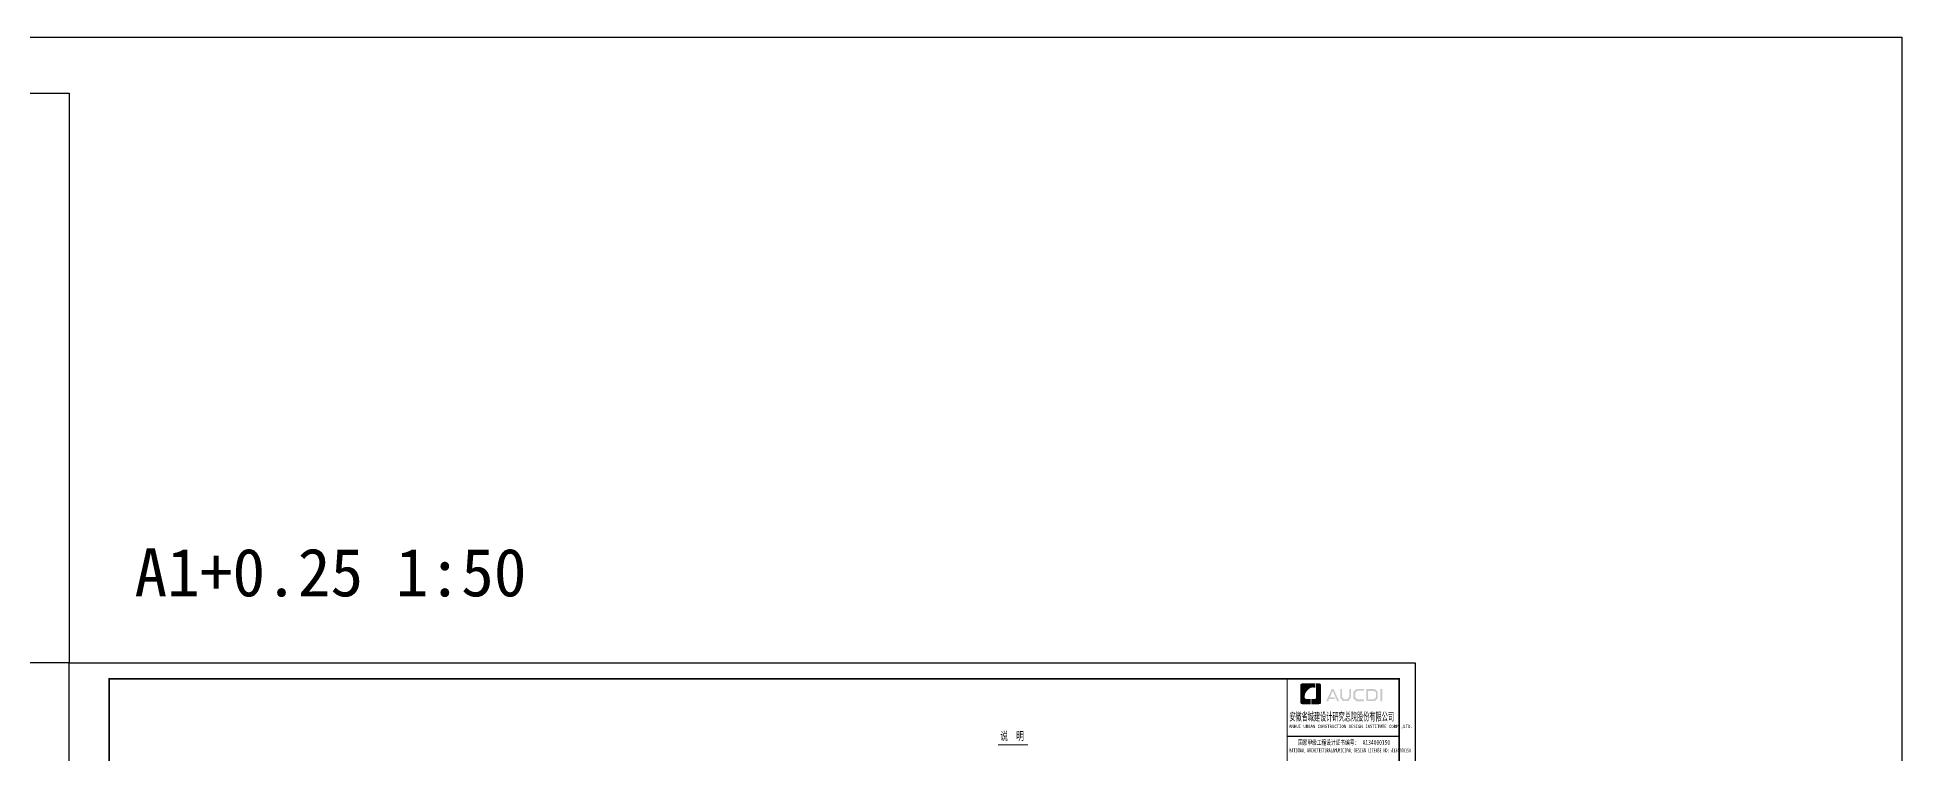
# Model space of a CAD drawing. Extents: x 27938 to 1507990, y 110129 to 923079.
# Drawn here: x 1188392 to 1246632, y 412125 to 434520 of the extents above; entities that cross this region are included whole.
import ezdxf

# ---------------------------------------------------------------- set-up
doc = ezdxf.new("R2010")
doc.units = 0
doc.header["$LTSCALE"] = 1000
doc.header["$MEASUREMENT"] = 0
for name, color, linetype in [('S-公用说明', 7, 'Continuous'), ('text', 7, 'Continuous'), ('图框', 140, 'Continuous'), ('图签文字', 147, 'Continuous')]:
    doc.layers.add(name, color=color, linetype=linetype)
doc.layers.add('yichutu', color=7, linetype='Continuous', true_color=0xffffff, plot=False)
doc.styles.add('_TCH_LABEL', font='simhei.ttf')
doc.styles.add('HT', font='simhei.ttf')
doc.styles.add('建筑图签-1', font='simhei.ttf', dxfattribs={"width": 0.7})

# ---------------------------------------------------------------- blocks, each defined once
blk = doc.blocks.new('院标1')
h = blk.add_hatch(color=150)
h.dxf.hatch_style = 1
h.set_gradient(color1=(33, 113, 253), color2=(33, 113, 253), tint=1, name='INVCURVED')
edge = h.paths.add_edge_path()
edge.add_spline(control_points=[(116373, 648379), (116379, 648379), (116382, 648379), (116391, 648379), (116391, 648379), (116391, 648379), (116616, 648379), (116616, 648379), (116616, 648379), (116616, 648379), (116616, 648054), (116616, 648054), (116616, 648054), (116616, 648054), (116108, 648054), (116108, 648054), (116108, 648054), (116028, 648054), (115963, 648111), (115963, 648199), (115963, 648199), (115963, 648199), (115963, 649215), (115963, 649215), (115963, 649215), (115963, 649295), (116018, 649360), (116108, 649360), (116108, 649360), (116108, 649360), (116897, 649360), (116897, 649360), (116897, 649360), (116897, 649360), (116897, 649080), (116897, 649080), (116897, 649080), (116897, 649080), (116566, 649140), (116356, 648859), (116356, 648859), (116245, 648719), (116240, 648545), (116247, 648466), (116247, 648466), (116254, 648386), (116247, 648466), (116247, 648466), (116247, 648466), (116247, 648466), (116258, 648374), (116373, 648379)], knot_values=[0, 0, 0, 0, 0.0714286, 0.0714286, 0.0714286, 0.1071429, 0.1428571, 0.1428571, 0.1428571, 0.1785714, 0.2142857, 0.2142857, 0.2142857, 0.25, 0.2857143, 0.2857143, 0.2857143, 0.3214286, 0.3571429, 0.3571429, 0.3571429, 0.3928571, 0.4285714, 0.4285714, 0.4285714, 0.4642857, 0.5, 0.5, 0.5, 0.5357143, 0.5714286, 0.5714286, 0.5714286, 0.6071429, 0.6428571, 0.6428571, 0.6428571, 0.6785714, 0.7142857, 0.7142857, 0.7142857, 0.75, 0.7857143, 0.7857143, 0.7857143, 0.8214286, 0.8571429, 0.8571429, 0.8571429, 0.9285714, 1, 1, 1, 1], degree=3, periodic=0)
h = blk.add_hatch(color=150)
h.dxf.hatch_style = 1
h.set_gradient(color1=(33, 113, 253), color2=(33, 113, 253), tint=1, name='INVCURVED')
edge = h.paths.add_edge_path()
edge.add_spline(control_points=[(117268, 649215), (117268, 649215), (117268, 648199), (117268, 648199), (117268, 648199), (117268, 648114), (117212, 648054), (117123, 648054), (117123, 648054), (117123, 648054), (116663, 648054), (116663, 648054), (116663, 648054), (116663, 648054), (116663, 648379), (116663, 648379), (116663, 648379), (116663, 648379), (116865, 648379), (116865, 648379), (116865, 648379), (116907, 648379), (116941, 648413), (116941, 648455), (116941, 648455), (116941, 648455), (116941, 649360), (116941, 649360), (116941, 649360), (116941, 649360), (117123, 649360), (117123, 649360), (117123, 649360), (117204, 649360), (117268, 649306), (117268, 649215)], knot_values=[0, 0, 0, 0, 0.1, 0.1, 0.1, 0.15, 0.2, 0.2, 0.2, 0.25, 0.3, 0.3, 0.3, 0.35, 0.4, 0.4, 0.4, 0.45, 0.5, 0.5, 0.5, 0.55, 0.6, 0.6, 0.6, 0.65, 0.7, 0.7, 0.7, 0.75, 0.8, 0.8, 0.8, 0.9, 1, 1, 1, 1], degree=3, periodic=0)
blk = doc.blocks.new('TK')
at = {"layer": '图框'}
h = blk.add_hatch(color=256, dxfattribs=at)
h.paths.add_polyline_path([(547288, 547072), (547414, 547072), (547414, 546302), (547288, 546302)])
h.paths.add_polyline_path([(546536, 546956), (546536, 546430), (546896, 546430), (547020, 546536), (547020, 546855), (546900, 546956)], flags=16)
h.paths.add_polyline_path([(546418, 547074), (546418, 546311), (546940, 546311), (547138, 546482), (547138, 546910), (546943, 547074)])
h.paths.add_polyline_path([(546275, 547077), (546275, 546962), (545868, 546962), (545735, 546851), (545735, 546531), (545868, 546429), (546277, 546429), (546277, 546307), (545813, 546307), (545611, 546481), (545611, 546910), (545809, 547077)])
h.paths.add_polyline_path([(544792, 547075), (544912, 547075), (544912, 546565), (545026, 546433), (545237, 546433), (545351, 546565), (545351, 547075), (545465, 547075), (545465, 546528), (545301, 546311), (544963, 546311), (544792, 546530)])
h.paths.add_polyline_path([(544260, 547074), (544377, 547074), (544719, 546310), (544603, 546310), (544322, 546944), (544147, 546556), (544418, 546556), (544479, 546440), (544098, 546440), (544039, 546308), (543916, 546308)])
blk.add_line((541480, 544114), (548480, 544114), dxfattribs=at)
blk.add_line((541480, 544114), (548480, 544114), dxfattribs=at)
blk.add_lwpolyline([(465375, 548714), (549475, 548714), (549475, 489314), (465375, 489314)], close=True, dxfattribs=at)
blk.add_lwpolyline([(465375, 548714), (549475, 548714), (549475, 489314), (465375, 489314)], close=True, dxfattribs=at)
at = {"layer": '图框', "const_width": 100}
blk.add_lwpolyline([(548475, 490314), (548475, 547714), (467875, 547714), (467875, 490314)], close=True, dxfattribs=at)
at = {"layer": '图框'}
for points, const_width in [([(541480, 490314), (541480, 547714)], 70), ([(541480, 544114), (548480, 544114)], 60)]:
    blk.add_lwpolyline(points, dxfattribs=dict(at, const_width=const_width))
blk.add_blockref('院标1', (426331, -101935))
at = {"layer": '图框', "style": '建筑图签-1'}
for s, height, width, p in [('ANHUI URBAN CONSTRUCTION DESIGN INSTITUTE CORP.,LTD.', 200, 0.91, (541598, 544636)), ('NATIONAL ARCHITECTURAL&MUNICIPAL DESIGN LICENSE NO: A134000150', 250, 0.6, (541617, 543108))]:
    blk.add_text(s, height=height, dxfattribs=dict(at, width=width)).set_placement(p)
at = {"layer": '图签文字', "color": 7, "style": '建筑图签-1'}
for s, height, width, p in [('安徽省城建设计研究总院股份有限公司', 500, 0.55, (541608, 545091)), ('国家甲级工程设计证书编号:  A134000150', 300, 0.7, (542152, 543581))]:
    blk.add_text(s, height=height, dxfattribs=dict(at, width=width)).set_placement(p)

msp = doc.modelspace()

# ---------------------------------------------------------------- linework, layer by layer
at = {"ltscale": 0.5}
msp.add_lwpolyline([(1147382.4, 434520.4), (1246632.1, 434520.4), (1246632.1, 369870.6), (1147382.4, 369870.6)], close=True, dxfattribs=at)
at = {"layer": 'S-公用说明', "const_width": 35}
msp.add_lwpolyline([(1218407.3, 412403.4), (1219338.3, 412403.4)], dxfattribs=at)
at = {"layer": 'text', "color": 2}
msp.add_lwpolyline([(1189384.5, 414969.4), (1158384.5, 414969.4), (1158384.5, 432777.7), (1189384.5, 432777.7)], close=True, dxfattribs=at)

# ---------------------------------------------------------------- block references
at = {"xscale": 0.5, "yscale": 0.5, "zscale": 0.5}
msp.add_blockref('TK', (956697, 140612.6), dxfattribs=at)

# ---------------------------------------------------------------- texts
at = {"layer": 'S-公用说明', "style": 'HT', "width": 0.7}
msp.add_text('说  明', height=250, dxfattribs=at).set_placement((1218474.7, 412553.4))
at = {"layer": 'yichutu', "color": 7, "true_color": 0xffffff, "style": '_TCH_LABEL'}
msp.add_text('A1+0.25 1:50', height=1500, dxfattribs=at).set_placement((1191428.8, 417043.7))

doc.saveas('drawing.dxf')
